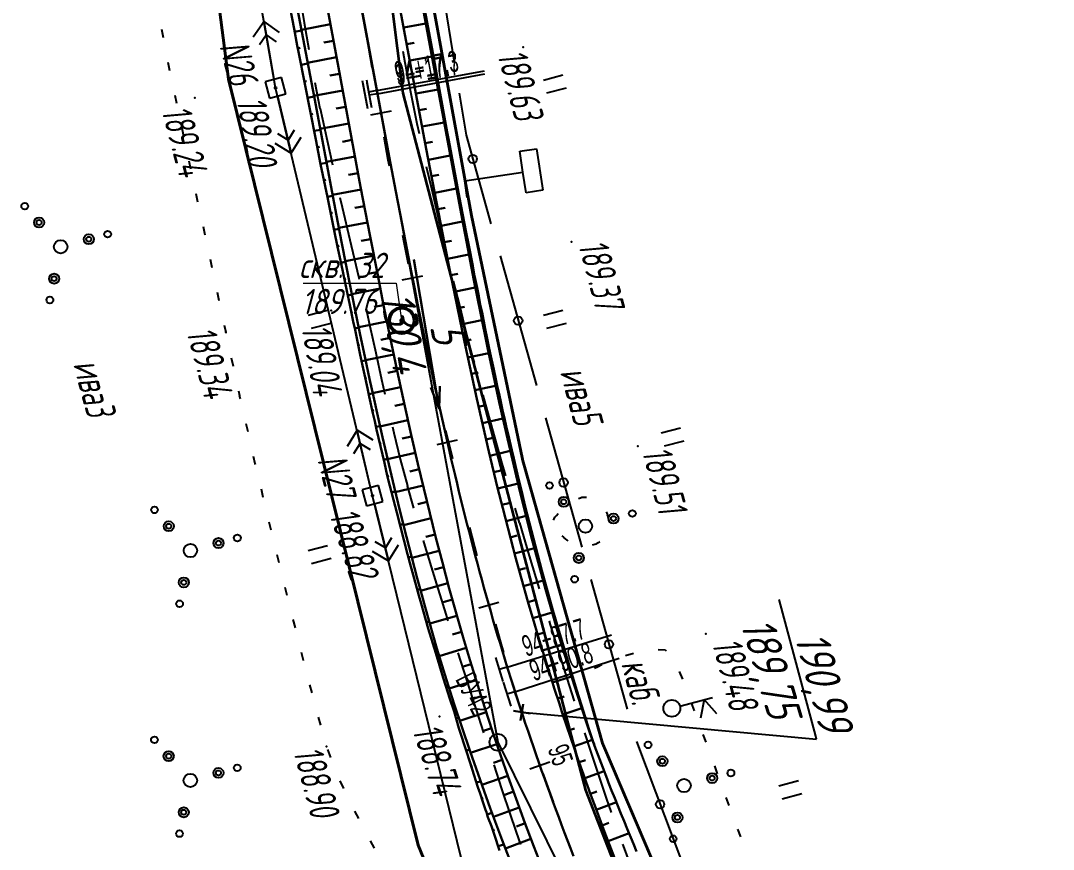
# Model space of a CAD drawing. Header units: millimetres. Extents: x -1799 to 6962, y -1020 to 4121.
# Drawn here: x 5294.2 to 5417, y 1923.1 to 2021.7 of the extents above; entities that cross this region are included whole.
import ezdxf
from ezdxf import colors
from ezdxf.entities.mleader import LeaderData, LeaderLine
from ezdxf.math import Vec2, Vec3

# ---------------------------------------------------------------- set-up
doc = ezdxf.new("R2010")
doc.units = ezdxf.units.MM
doc.linetypes.add('CONTI', pattern=[0])
doc.linetypes.add('STROT', pattern=[1.7, 0.5, -1.2])
for name, color, linetype, lineweight in [('10', 1, 'Continuous', 35), ('геология', 7, 'Continuous', 20), ('КОПИЯ_ОСЬ_13_ОТКОСЫ', 7, 'Continuous', 30), ('ОСЬ_ВЕРХ_ПОКРЫТИЯ_ГРАНИЦЫ_ПОЛОС', 7, 'Continuous', 30), ('ОСЬ_ВЕРХ_ПОКРЫТИЯ_ОСЬ', 1, 'Continuous', 30), ('Отметки', 5, 'Continuous', 30), ('Уклоны ПЧ', 5, 'Continuous', 30)]:
    doc.layers.add(name, color=color, linetype=linetype, lineweight=lineweight)
for name, color, linetype in [('_Ростелеком', 6, 'Continuous'), ('NAD_MDEFAULT', 7, 'CONTI'), ('PI_OTDEFAULT', 172, 'CONTI'), ('PI_TTDEFAULT', 5, 'CONTI'), ('PLN_O', 7, 'CONTI'), ('SIT_LDEFAULT', 7, 'CONTI'), ('USLZNDEFAULT', 7, 'CONTI'), ('ZAPSKDEFAULT', 7, 'CONTI'), ('КОПИЯ_ОСЬ_ТАНГЕНСЫ', 1, 'Continuous'), ('ОСЬ_ВЕРХ_ПОКРЫТИЯ_ОТКОСЫ', 7, 'Continuous'), ('ОСЬ_ВЕРХ_ПОКРЫТИЯ_ПИКЕТЫ', 1, 'Continuous'), ('ОСЬ_ВЕРХ_ПОКРЫТИЯ_РАЗБИВКА_КРИВ', 1, 'Continuous'), ('ОСЬ_ВЕРХ_ПОКРЫТИЯ_ТАНГЕНСЫ', 1, 'Continuous'), ('разметка', 7, 'Continuous')]:
    doc.layers.add(name, color=color, linetype=linetype)
doc.styles.add('eskd', font='spds.shx', dxfattribs={"width": 1.2, "oblique": 15})
doc.styles.get("Standard").update_dxf_attribs({"font": 'arial.ttf'})
doc.styles.add('STYLE1', font='romand.shx', dxfattribs={"width": 0.9})
doc.styles.add('ГОСТ', font='', dxfattribs={"oblique": 15, "height": 4})
doc.styles.get('ГОСТ').set_extended_font_data('GOST type A')
doc.linetypes.add('кабель_связи_проект.', pattern='A,10,-1,["/",STYLE1,S=3,R=0,X=0,Y=-1.5],-4.1', length=15.1)

# ---------------------------------------------------------------- blocks, each defined once
blk = doc.blocks.new('BL_2011')
at = {"color": 0}
for p, q in [((0, 0), (0, 2.4)), ((1.6, 0), (1.6, 2.4))]:
    blk.add_line(p, q, dxfattribs=at)
blk = doc.blocks.new('BL_2010')
at = {"color": 0}
for centre, radius in [((0, 5.78), 0.4), ((0, 3.46), 0.6), ((0, 3.46), 0.3), ((0, 0), 0.8), ((-3.46, -1.74), 0.6), ((3.46, -1.74), 0.6), ((-3.46, -1.74), 0.3), ((3.46, -1.74), 0.3), ((-5.78, -2.88), 0.4), ((5.78, -2.88), 0.4)]:
    blk.add_circle(centre, radius, dxfattribs=at)
blk = doc.blocks.new('BL_4017')
at = {"color": 0}
for p, q in [((0, 1), (0, 5)), ((2, 5), (0, 4)), ((0, 4), (2, 3))]:
    blk.add_line(p, q, dxfattribs=at)
blk.add_circle((0, 0), 1, dxfattribs=at)
blk = doc.blocks.new('BL_27')
at = {"color": 0}
for p, q in [((1, 1), (-1, 1)), ((-1, 1), (-1, -1)), ((1, -1), (1, 1)), ((-1, -1), (1, -1))]:
    blk.add_line(p, q, dxfattribs=at)
blk.add_circle((0, 0), 0.1, dxfattribs=at)
blk = doc.blocks.new('BL_13')
at = {"color": 0}
for p, q in [((-2.5, 7), (-2.5, 9)), ((-2.5, 9), (2.5, 9)), ((2.5, 9), (2.5, 7)), ((0, 7), (-2.5, 7)), ((0, 0), (0, 7)), ((2.5, 7), (0, 7)), ((2, 0), (0, 0))]:
    blk.add_line(p, q, dxfattribs=at)
blk = doc.blocks.new('_None')
blk = doc.blocks.new('Крест')
at = {"layer": 'Отметки'}
for points in [[(-1, 0), (1, 0)], [(0, 1), (0, -1)]]:
    blk.add_lwpolyline(points, dxfattribs=at)
blk = doc.blocks.new('Стрелка')
at = {"layer": 'Уклоны ПЧ', "ltscale": 2}
for points in [[(-0.02, -0.05), (-0.02, 17.97)], [(-0.02, -0.05), (-0.58, 2.62)], [(-0.02, -0.05), (0.53, 2.62)]]:
    blk.add_lwpolyline(points, dxfattribs=at)

msp = doc.modelspace()

# ---------------------------------------------------------------- linework, layer by layer
at = {"layer": '10'}
for points in [[(5555.12, 1526.56), (5526.34, 1586.47), (5535.67, 1590.45), (5514.09, 1638.62), (5463.12, 1743.4), (5453.94, 1740.13), (5420.84, 1804.41), (5378.18, 1887.04), (5361.37, 1930.11), (5358.73, 1940.2), (5339.65, 2013.08), (5325.07, 2129.02), (5322.05, 2188.34), (5318.67, 2267.19)], [(5344.99, 1914.95), (5350.43, 1915.9), (5350.36, 1916.35), (5344.83, 1915.37), (5341.46, 1923.57), (5318.88, 2014.76), (5312.24, 2066.09), (5317.74, 2065.83), (5317.76, 2066.28), (5312.18, 2066.55), (5305.75, 2116.21), (5305.75, 2116.21), (5301.74, 2186.92), (5311.57, 2187.73), (5307.98, 2226.16)], [(5307.98, 2226.16), (5311.57, 2187.73), (5301.74, 2186.92), (5305.75, 2116.21), (5305.75, 2116.21), (5312.18, 2066.55), (5317.76, 2066.28), (5317.74, 2065.83), (5312.24, 2066.09), (5318.88, 2014.76), (5341.46, 1923.57), (5344.83, 1915.37)]]:
    msp.add_lwpolyline(points, dxfattribs=at)
at = {"layer": '_Ростелеком', "linetype": 'кабель_связи_проект.', "ltscale": 0.25, "const_width": 0.35}
msp.add_lwpolyline([(5560.94, 1529), (5544.16, 1562.92), (5531.54, 1588.65), (5522.56, 1614.79), (5507.89, 1645.66), (5488.97, 1684.79), (5475.23, 1712.55), (5457.14, 1741.27), (5442.3, 1770.95), (5426.31, 1802.79), (5412.68, 1830.25), (5397.4, 1860.08), (5385.27, 1884.28), (5363.37, 1935.71), (5353.89, 1969.35), (5347.79, 1998.5), (5341.48, 2033.11), (5334.72, 2075.01), (5330.13, 2113.03), (5327.21, 2148.15), (5324.18, 2191.73), (5322.74, 2230.82)], dxfattribs=at)
at = {"layer": 'PI_TTDEFAULT', "color": 5}
for p in [(5353.92, 2018.56, 189.63), (5324.48, 2013.71, 189.19), (5314.89, 2012.51, 189.24), (5359.68, 1995.38, 189.37), (5331.11, 1987.2, 189.04), (5318.55, 1984.65, 189.34), (5367.58, 1971.05, 189.51), (5336.02, 1965.17, 188.82), (5375.68, 1948.71, 189.48), (5343.97, 1938.9, 188.74), (5330.53, 1935.34, 188.9)]:
    msp.add_point(p, dxfattribs=at)
at = {"layer": 'PLN_O'}
for p, q in [((5343.13, 2032.81), (5345.69, 2017.02)), ((5346.33, 2013.07), (5347.14, 2008.06)), ((5347.14, 2008.06), (5350.09, 1997.54)), ((5351.18, 1993.7), (5355.5, 1978.29)), ((5356.58, 1974.44), (5360.9, 1959.03)), ((5361.98, 1955.18), (5366.3, 1939.77)), ((5367.41, 1935.93), (5373.03, 1920.95))]:
    msp.add_line(p, q, dxfattribs=at)
for centre in [(5347.93, 2005.25), (5353.34, 1986), (5358.74, 1966.74), (5364.14, 1947.48), (5370.22, 1928.44)]:
    msp.add_circle(centre, 0.5, dxfattribs=at)
at = {"layer": 'SIT_LDEFAULT', "color": 7}
for p, q in [((5324.48, 2013.71), (5315.31, 2066.3)), ((5327.34, 2024.82), (5327.87, 2021.46)), ((5323.11, 2021.59), (5321.8, 2019.74)), ((5324.31, 2014.7), (5323.11, 2021.59)), ((5324.96, 2020.29), (5323.11, 2021.59)), ((5327.88, 2021.46), (5328.42, 2018.27)), ((5310.89, 2020.69), (5311.09, 2019.71)), ((5322.57, 2018.86), (5323.38, 2020.01)), ((5323.38, 2020.01), (5324.54, 2019.2)), ((5339.89, 2016.69), (5339.66, 2018.04)), ((5311.68, 2016.77), (5311.88, 2015.79)), ((5340.57, 2013.18), (5339.9, 2016.69)), ((5336.02, 1965.17), (5324.48, 2013.71)), ((5329.14, 2014.34), (5329.76, 2011.26)), ((5312.49, 2012.85), (5312.7, 2011.87)), ((5324.71, 2012.74), (5326.33, 2005.93)), ((5341.33, 2009.44), (5340.56, 2013.18)), ((5329.77, 2011.26), (5330.6, 2007.46)), ((5313.32, 2008.94), (5313.53, 2007.96)), ((5326.7, 2008.69), (5325.96, 2007.48)), ((5341.6, 2008.23), (5341.34, 2009.44)), ((5325.96, 2007.48), (5324.76, 2008.23)), ((5326.33, 2005.93), (5327.52, 2007.85)), ((5330.61, 2007.46), (5331.26, 2004.56)), ((5324.4, 2007.11), (5326.33, 2005.93)), ((5314.16, 2005.03), (5314.37, 2004.05)), ((5343.05, 2001.69), (5342.45, 2004.32)), ((5343.94, 1997.88), (5343.05, 2001.69)), ((5315, 2001.12), (5315.21, 2000.14)), ((5332.14, 2000.66), (5332.4, 1999.52)), ((5332.41, 1999.52), (5333.33, 1995.62)), ((5344.73, 1994.59), (5343.95, 1997.88)), ((5315.85, 1997.21), (5316.06, 1996.23)), ((5333.33, 1995.62), (5334.2, 1991.92)), ((5316.7, 1993.31), (5316.78, 1992.92)), ((5316.78, 1992.92), (5316.91, 1992.32)), ((5334.2, 1991.92), (5334.43, 1990.93)), ((5346.38, 1987.79), (5345.66, 1990.7)), ((5317.53, 1989.39), (5317.74, 1988.41)), ((5347.17, 1984.65), (5346.38, 1987.79)), ((5335.32, 1987.02), (5335.7, 1985.36)), ((5318.37, 1985.48), (5318.55, 1984.65)), ((5335.7, 1985.36), (5336.4, 1982.18)), ((5318.55, 1984.65), (5318.58, 1984.5)), ((5348, 1981.51), (5347.17, 1984.65)), ((5319.21, 1981.57), (5319.42, 1980.59)), ((5336.4, 1982.18), (5337.1, 1979)), ((5348.13, 1981.01), (5348, 1981.51)), ((5337.1, 1979), (5337.49, 1977.26)), ((5320.05, 1977.66), (5320.17, 1977.11)), ((5320.16, 1977.11), (5320.26, 1976.69)), ((5349.69, 1975.26), (5349.17, 1977.15)), ((5350.56, 1972.14), (5349.69, 1975.26)), ((5320.94, 1973.76), (5321.16, 1972.79)), ((5338.39, 1973.36), (5338.55, 1972.66)), ((5334.17, 1972.95), (5332.98, 1971.03)), ((5335.79, 1966.14), (5334.17, 1972.95)), ((5336.1, 1971.77), (5334.17, 1972.95)), ((5338.55, 1972.66), (5339.32, 1969.5)), ((5351.45, 1969.02), (5350.56, 1972.14)), ((5333.8, 1970.19), (5334.54, 1971.4)), ((5334.54, 1971.4), (5335.74, 1970.65)), ((5321.83, 1969.86), (5322.03, 1968.99)), ((5339.32, 1969.5), (5340.16, 1966.35)), ((5322.03, 1968.99), (5322.05, 1968.89)), ((5351.88, 1967.52), (5351.45, 1969.02)), ((5322.75, 1965.97), (5322.98, 1965)), ((5340.15, 1966.35), (5340.9, 1963.69)), ((5348.22, 1915.22), (5336.02, 1965.17)), ((5360.52, 1964.82), (5360.75, 1964.92)), ((5360.75, 1964.92), (5360.93, 1964.98)), ((5360.93, 1964.98), (5361.09, 1965.01)), ((5361.09, 1965.01), (5361.27, 1965.01)), ((5361.27, 1965.01), (5361.45, 1964.99)), ((5361.45, 1964.99), (5361.48, 1964.98)), ((5336.26, 1964.2), (5337.92, 1957.4)), ((5353.51, 1961.95), (5353, 1963.68)), ((5363.81, 1963.26), (5363.88, 1963.09)), ((5323.67, 1962.07), (5323.9, 1961.1)), ((5354.7, 1958.02), (5353.52, 1961.95)), ((5357.54, 1962.24), (5357.61, 1962.41)), ((5357.61, 1962.41), (5357.72, 1962.61)), ((5357.72, 1962.61), (5357.89, 1962.82)), ((5357.89, 1962.82), (5358.09, 1963.04)), ((5358.09, 1963.04), (5358.11, 1963.06)), ((5363.88, 1963.09), (5363.95, 1962.89)), ((5363.94, 1962.89), (5363.99, 1962.69)), ((5364, 1962.69), (5364.05, 1962.48)), ((5364.04, 1962.48), (5364.07, 1962.3)), ((5337.54, 1958.95), (5336.33, 1959.69)), ((5338.27, 1960.16), (5337.54, 1958.95)), ((5342.03, 1959.84), (5342.22, 1959.18)), ((5358.78, 1960.22), (5358.58, 1960.41)), ((5358.98, 1960.02), (5358.77, 1960.21)), ((5359.17, 1959.86), (5358.98, 1960.02)), ((5359.3, 1959.76), (5359.17, 1959.86)), ((5362.71, 1959.47), (5362.57, 1959.4)), ((5362.85, 1959.55), (5362.71, 1959.47)), ((5362.99, 1959.63), (5362.85, 1959.55)), ((5363.06, 1959.68), (5362.99, 1959.63)), ((5335.98, 1958.57), (5337.92, 1957.4)), ((5337.92, 1957.4), (5339.09, 1959.33)), ((5342.22, 1959.18), (5343.45, 1955.17)), ((5362.29, 1959.31), (5362.16, 1959.27)), ((5362.44, 1959.35), (5362.29, 1959.31)), ((5362.57, 1959.4), (5362.44, 1959.35)), ((5324.62, 1958.18), (5324.86, 1957.21)), ((5355.88, 1954.1), (5354.7, 1958.02)), ((5343.45, 1955.17), (5344.72, 1951.07)), ((5325.57, 1954.3), (5325.81, 1953.33)), ((5344.72, 1951.07), (5344.97, 1950.29)), ((5326.55, 1950.43), (5326.8, 1949.46)), ((5357.09, 1950.19), (5357.06, 1950.28)), ((5358.19, 1946.61), (5357.08, 1950.19)), ((5327.53, 1946.55), (5327.77, 1945.61)), ((5346.17, 1946.48), (5347.2, 1943.24)), ((5359.18, 1943.47), (5358.19, 1946.61)), ((5366.09, 1946.14), (5367.04, 1946.44)), ((5370, 1946.88), (5370.82, 1946.82)), ((5370.82, 1946.82), (5370.96, 1946.71)), ((5327.76, 1945.61), (5327.77, 1945.57)), ((5362.4, 1944.63), (5362.85, 1944.85)), ((5362.85, 1944.86), (5363.3, 1945.06)), ((5372.5, 1944.25), (5372.87, 1943.32)), ((5328.53, 1942.67), (5328.78, 1941.7)), ((5347.2, 1943.24), (5348.3, 1939.82)), ((5360.05, 1940.73), (5359.18, 1943.47)), ((5348.29, 1939.82), (5349.21, 1936.96)), ((5373.92, 1940.51), (5374.27, 1939.57)), ((5329.56, 1938.8), (5329.83, 1937.84)), ((5361.95, 1934.88), (5361.28, 1936.93)), ((5375.3, 1936.76), (5375.65, 1935.82)), ((5330.66, 1934.97), (5331.01, 1934.03)), ((5362.9, 1932.02), (5361.95, 1934.88)), ((5350.44, 1933.14), (5351.37, 1930.29)), ((5376.68, 1933.01), (5377.02, 1932.07)), ((5332.13, 1931.24), (5332.56, 1930.34)), ((5363.86, 1929.17), (5362.9, 1932.02)), ((5351.37, 1930.29), (5352.42, 1927.12)), ((5364.46, 1927.45), (5363.86, 1929.17)), ((5378.06, 1929.25), (5378.4, 1928.31)), ((5333.86, 1927.64), (5334.33, 1926.76)), ((5352.42, 1927.12), (5353.51, 1923.97)), ((5379.43, 1925.5), (5379.77, 1924.56)), ((5335.74, 1924.1), (5336.2, 1923.21)), ((5353.51, 1923.97), (5353.62, 1923.66)), ((5365.87, 1923.5), (5365.8, 1923.69)), ((5367.05, 1920.29), (5365.87, 1923.5))]:
    msp.add_line(p, q, dxfattribs=at)
at = {"layer": 'геология', "color": 1, "linetype": 'Continuous'}
for p, q in [((5327.75, 1990.47), (5338.84, 1990.47)), ((5338.84, 1990.47), (5339.46, 1986.06))]:
    msp.add_line(p, q, dxfattribs=at)
at = {"layer": 'геология', "color": 1, "linetype": 'Continuous', "lineweight": 50}
for radius in [1.5, 0.103]:
    msp.add_circle((5339.49, 1986.01), radius, dxfattribs=at)
at = {"layer": 'КОПИЯ_ОСЬ_13_ОТКОСЫ'}
for points in [[(5340.15, 2033.36), (5342.32, 2021.58), (5343.67, 2014.31), (5345.47, 2004.49), (5346.66, 1998.13), (5347.5, 1993.74), (5348.07, 1990.82), (5348.84, 1986.93), (5349.69, 1982.81), (5350.56, 1978.7), (5351.08, 1976.29), (5351.62, 1973.88), (5352.06, 1971.96), (5353.41, 1966.21), (5354.85, 1960.49), (5355.7, 1957.27), (5356.58, 1954.06), (5357.42, 1951.14), (5358.27, 1948.23), (5359.6, 1943.94), (5360.05, 1942.54), (5360.87, 1939.98), (5361.72, 1937.43), (5362.2, 1936.04), (5362.36, 1935.58), (5362.42, 1935.4), (5363.4, 1932.83), (5363.92, 1931.46), (5364.1, 1931), (5364.46, 1930.09), (5364.83, 1929.18), (5365.2, 1928.27), (5365.57, 1927.36), (5365.94, 1926.45), (5366.31, 1925.54), (5367.06, 1923.73), (5367.41, 1922.81)], [(5340.15, 2033.36), (5342.32, 2021.58), (5343.67, 2014.31), (5345.47, 2004.49), (5346.66, 1998.13), (5347.5, 1993.74), (5348.07, 1990.82), (5348.84, 1986.93), (5349.69, 1982.81), (5350.56, 1978.7), (5351.08, 1976.29), (5351.62, 1973.88), (5352.06, 1971.96), (5353.41, 1966.21), (5354.85, 1960.49), (5355.7, 1957.27), (5356.58, 1954.06), (5357.42, 1951.14), (5358.27, 1948.23), (5359.6, 1943.94), (5360.05, 1942.54), (5360.87, 1939.98), (5361.72, 1937.43), (5362.42, 1935.4)], [(5329.24, 2030.87), (5331.96, 2016.11), (5334.6, 2001.94), (5335.72, 1996.03), (5336.59, 1991.6), (5337.37, 1987.66), (5338.07, 1984.21), (5338.95, 1980.02), (5339.85, 1975.84), (5340.61, 1972.4), (5341.4, 1968.96), (5342.82, 1963.08), (5343.56, 1960.14), (5344.32, 1957.21), (5345.15, 1954.13), (5346, 1951.06), (5346.8, 1948.29), (5347.62, 1945.52), (5348.49, 1942.71), (5349.38, 1939.91), (5350.29, 1937.12), (5351.24, 1934.34), (5352.15, 1931.71), (5353.09, 1929.09), (5354.14, 1926.25), (5355.21, 1923.41), (5356.59, 1919.83)], [(5326.56, 2025.8), (5329.26, 2011.64), (5331.3, 2000.81), (5332.34, 1995.38), (5333.41, 1989.94), (5334.51, 1984.51), (5335.13, 1981.54), (5335.66, 1979.07), (5336.19, 1976.6), (5336.63, 1974.62), (5337.18, 1972.15), (5338.57, 1966.21), (5339.29, 1963.25), (5340.04, 1960.29), (5341.33, 1955.36), (5341.86, 1953.39), (5342.27, 1951.91), (5343.68, 1947), (5344.46, 1944.42), (5345.25, 1941.85), (5345.49, 1941.1), (5345.73, 1940.35), (5346.66, 1937.53), (5347.62, 1934.72), (5348.8, 1931.34), (5350.02, 1927.98), (5351.45, 1924.16), (5352.91, 1920.36)], [(5326.56, 2025.8), (5329.26, 2011.64), (5331.3, 2000.81), (5332.34, 1995.38), (5333.41, 1989.94), (5334.51, 1984.51), (5335.13, 1981.54), (5335.66, 1979.07), (5336.19, 1976.6), (5336.63, 1974.62), (5337.18, 1972.15), (5338.57, 1966.21), (5339.29, 1963.25), (5340.04, 1960.29), (5341.33, 1955.36), (5341.86, 1953.39), (5342.27, 1951.91), (5343.68, 1947), (5344.46, 1944.42), (5345.25, 1941.85), (5345.49, 1941.1), (5345.73, 1940.35), (5346.66, 1937.53), (5347.62, 1934.72), (5348.8, 1931.34), (5350.02, 1927.98), (5351.45, 1924.16), (5352.91, 1920.36)], [(5338.67, 2026.5), (5342.41, 2006.46), (5343.62, 2000.09), (5344.57, 1995.2), (5345.21, 1991.97), (5346.07, 1987.73), (5346.94, 1983.5), (5348.41, 1976.71), (5349.86, 1970.43), (5350.9, 1966.1), (5351.5, 1963.7), (5352.75, 1958.92), (5353, 1957.97), (5353.74, 1955.27), (5354.5, 1952.58), (5355.29, 1949.9), (5355.85, 1948.01), (5357.11, 1943.97), (5357.35, 1943.22), (5357.64, 1942.28), (5358.25, 1940.4), (5358.55, 1939.46), (5359.17, 1937.59), (5359.49, 1936.66), (5360.12, 1934.79), (5360.45, 1933.86), (5361.1, 1932), (5361.43, 1931.07), (5362.1, 1929.21), (5362.44, 1928.28), (5363.61, 1925.17), (5364.8, 1922.06)], [(5325.93, 2024.66), (5326.68, 2020.73), (5327.06, 2018.76), (5327.25, 2017.78), (5329.26, 2007.57), (5329.84, 2004.62), (5330.64, 2000.68), (5331.05, 1998.71), (5331.45, 1996.74), (5331.86, 1994.77), (5332.27, 1992.8), (5332.95, 1989.55), (5333.31, 1987.87), (5333.51, 1986.88), (5333.71, 1985.89), (5333.93, 1984.91), (5334.34, 1982.93), (5334.56, 1981.94), (5334.97, 1979.96), (5335.4, 1977.98), (5335.62, 1976.99), (5336.06, 1975.01), (5336.28, 1974.02), (5336.5, 1973.03), (5336.73, 1972.04), (5336.95, 1971.05), (5337.18, 1970.06), (5337.42, 1969.08), (5337.77, 1967.59), (5337.89, 1967.1), (5338.89, 1963.15), (5340.17, 1958.22), (5340.57, 1956.74), (5340.84, 1955.76), (5341.53, 1953.3), (5341.8, 1952.32), (5342.65, 1949.37), (5343.53, 1946.42), (5343.98, 1944.95), (5344.43, 1943.49), (5344.74, 1942.51), (5344.97, 1941.76), (5345.21, 1941.01), (5345.71, 1939.48), (5346, 1938.5), (5346.29, 1937.51), (5346.61, 1936.54), (5346.93, 1935.57), (5347.23, 1934.59), (5347.54, 1933.61), (5347.87, 1932.64), (5348.56, 1930.5), (5348.83, 1929.72), (5349.15, 1928.75), (5349.47, 1927.78), (5349.56, 1927.49), (5349.65, 1927.19), (5349.75, 1926.9), (5350.15, 1925.85), (5350.48, 1924.88), (5351.12, 1922.94)], [(5342.11, 2023.58), (5343.21, 2017.69), (5343.83, 2014.34), (5344.9, 2008.44), (5345.08, 2007.46), (5346.37, 2000.61), (5347.12, 1996.7), (5347.5, 1994.75), (5347.93, 1992.51), (5348.16, 1991.34), (5348.46, 1989.89), (5348.64, 1988.91), (5348.83, 1987.94), (5349.04, 1986.97), (5349.42, 1985.03), (5349.62, 1984.06), (5349.82, 1983.09), (5350.02, 1982.12), (5350.43, 1980.19), (5350.63, 1979.22), (5350.84, 1978.26), (5351.06, 1977.29), (5351.26, 1976.33), (5351.47, 1975.36), (5351.7, 1974.4), (5351.91, 1973.44), (5352.13, 1972.48), (5352.58, 1970.57), (5352.81, 1969.61), (5353.26, 1967.69), (5353.72, 1965.78), (5354.19, 1963.87), (5355.16, 1960.07), (5356.16, 1956.28), (5357.47, 1951.56), (5358.84, 1946.87), (5359.27, 1945.44), (5359.49, 1944.72), (5359.72, 1943.98), (5360.29, 1942.11), (5360.87, 1940.24), (5361.31, 1938.84), (5361.75, 1937.44), (5362.42, 1935.4)], [(5331.01, 2021.27), (5327.55, 2020.63)], [(5339.72, 2020.88), (5342.36, 2021.38)], [(5342.5, 2021.49), (5342.34, 2021.46)], [(5326.75, 2020.36), (5327.57, 2020.52)], [(5327.13, 2018.39), (5327.4, 2018.45)], [(5331.37, 2019.31), (5330.22, 2019.09)], [(5340.08, 2018.92), (5340.96, 2019.08)], [(5342.87, 2019.52), (5342.82, 2019.51)], [(5331.74, 2017.34), (5328.29, 2016.7)], [(5340.45, 2016.95), (5343.09, 2017.44)], [(5343.24, 2017.56), (5343.07, 2017.53)], [(5327.51, 2016.43), (5328.32, 2016.59)], [(5332.1, 2015.37), (5330.95, 2015.16)], [(5340.82, 2014.98), (5341.7, 2015.15)], [(5343.6, 2015.59), (5343.54, 2015.58)], [(5327.9, 2014.47), (5328.17, 2014.52)], [(5341.19, 2013.02), (5343.82, 2013.51)], [(5343.96, 2013.62), (5343.8, 2013.59)], [(5328.29, 2012.51), (5329.06, 2012.66)], [(5332.47, 2013.41), (5329.04, 2012.77)], [(5332.83, 2011.44), (5331.69, 2011.23)], [(5341.55, 2011.05), (5342.43, 2011.22)], [(5344.31, 2011.66), (5344.26, 2011.65)], [(5328.67, 2010.54), (5328.93, 2010.6)], [(5329.06, 2008.58), (5329.81, 2008.73)], [(5333.2, 2009.47), (5329.79, 2008.84)], [(5341.92, 2009.09), (5344.54, 2009.58)], [(5344.67, 2009.69), (5344.52, 2009.66)], [(5333.56, 2007.51), (5332.43, 2007.29)], [(5345.03, 2007.72), (5344.98, 2007.71)], [(5329.45, 2006.62), (5329.7, 2006.67)], [(5342.29, 2007.12), (5343.16, 2007.28)], [(5333.93, 2005.54), (5330.53, 2004.91)], [(5342.66, 2005.16), (5345.26, 2005.65)], [(5345.4, 2005.75), (5345.24, 2005.72)], [(5329.84, 2004.66), (5330.55, 2004.8)], [(5345.77, 2003.79), (5345.72, 2003.78)], [(5330.23, 2002.7), (5330.47, 2002.75)], [(5334.3, 2003.57), (5333.16, 2003.36)], [(5343.03, 2003.19), (5343.9, 2003.35)], [(5334.66, 2001.61), (5331.27, 2000.96)], [(5343.41, 2001.23), (5345.99, 2001.72)], [(5346.14, 2001.82), (5345.97, 2001.79)], [(5330.63, 2000.74), (5331.29, 2000.87)], [(5331.03, 1998.78), (5331.25, 1998.82)], [(5335.04, 1999.64), (5333.91, 1999.43)], [(5343.78, 1999.26), (5344.64, 1999.43)], [(5346.52, 1999.86), (5346.46, 1999.85)], [(5335.41, 1997.68), (5332.02, 1997.03)], [(5344.16, 1997.3), (5346.72, 1997.79)], [(5346.89, 1997.89), (5346.71, 1997.86)], [(5331.43, 1996.82), (5332.04, 1996.94)], [(5335.79, 1995.71), (5334.66, 1995.49)], [(5344.54, 1995.33), (5345.4, 1995.5)], [(5347.27, 1995.93), (5347.21, 1995.92)], [(5331.84, 1994.86), (5332.05, 1994.9)], [(5344.93, 1993.37), (5347.47, 1993.87)], [(5347.65, 1993.97), (5347.46, 1993.93)], [(5332.25, 1992.9), (5332.8, 1993.02)], [(5336.17, 1993.75), (5332.79, 1993.09)], [(5336.55, 1991.79), (5335.42, 1991.57)], [(5345.32, 1991.41), (5346.17, 1991.58)], [(5348.03, 1992), (5347.97, 1991.99)], [(5332.66, 1990.95), (5332.84, 1990.99)], [(5333.07, 1988.99), (5333.58, 1989.1)], [(5336.94, 1989.83), (5333.57, 1989.16)], [(5345.72, 1989.45), (5348.24, 1989.96)], [(5348.42, 1990.04), (5348.23, 1990)], [(5337.33, 1987.86), (5336.21, 1987.64)], [(5348.81, 1988.08), (5348.74, 1988.07)], [(5333.48, 1987.03), (5333.65, 1987.07)], [(5346.12, 1987.49), (5346.96, 1987.66)], [(5337.73, 1985.9), (5334.37, 1985.22)], [(5346.52, 1985.53), (5349.02, 1986.05)], [(5349.2, 1986.12), (5349.01, 1986.08)], [(5333.89, 1985.07), (5334.38, 1985.18)], [(5349.6, 1984.16), (5349.54, 1984.15)], [(5334.3, 1983.12), (5334.46, 1983.15)], [(5338.12, 1983.94), (5337.01, 1983.71)], [(5346.93, 1983.57), (5347.76, 1983.75)], [(5338.53, 1981.99), (5335.19, 1981.29)], [(5347.35, 1981.62), (5349.83, 1982.15)], [(5350, 1982.2), (5349.82, 1982.16)], [(5334.72, 1981.16), (5335.19, 1981.26)], [(5335.14, 1979.2), (5335.29, 1979.24)], [(5338.94, 1980.03), (5337.83, 1979.79)], [(5347.77, 1979.66), (5348.6, 1979.84)], [(5350.42, 1980.24), (5350.36, 1980.23)], [(5339.36, 1978.07), (5336.03, 1977.36)], [(5348.2, 1977.71), (5350.66, 1978.24)], [(5350.83, 1978.29), (5350.66, 1978.25)], [(5335.56, 1977.25), (5336.03, 1977.35)], [(5339.79, 1976.12), (5338.68, 1975.88)], [(5348.63, 1975.76), (5349.45, 1975.94)], [(5351.26, 1976.33), (5351.2, 1976.32)], [(5335.99, 1975.3), (5336.15, 1975.33)], [(5349.08, 1973.81), (5351.51, 1974.37)], [(5351.7, 1974.38), (5351.52, 1974.34)], [(5336.43, 1973.35), (5336.89, 1973.45)], [(5340.22, 1974.17), (5336.9, 1973.42)], [(5340.66, 1972.21), (5339.55, 1971.96)], [(5349.53, 1971.86), (5350.34, 1972.04)], [(5352.14, 1972.43), (5352.08, 1972.42)], [(5336.88, 1971.4), (5337.03, 1971.43)], [(5337.33, 1969.45), (5337.79, 1969.56)], [(5341.1, 1970.26), (5337.8, 1969.5)], [(5349.98, 1969.91), (5352.4, 1970.5)], [(5352.6, 1970.49), (5352.41, 1970.44)], [(5341.56, 1968.32), (5340.46, 1968.05)], [(5350.45, 1967.97), (5351.26, 1968.16)], [(5353.06, 1968.54), (5353, 1968.52)], [(5337.8, 1967.5), (5337.95, 1967.54)], [(5338.28, 1965.56), (5338.7, 1965.67)], [(5342.03, 1966.37), (5338.72, 1965.58)], [(5350.92, 1966.02), (5353.32, 1966.62)], [(5353.52, 1966.59), (5353.33, 1966.55)], [(5342.5, 1964.43), (5341.39, 1964.16)], [(5354, 1964.65), (5353.94, 1964.64)], [(5338.77, 1963.62), (5338.91, 1963.66)], [(5351.41, 1964.08), (5352.21, 1964.28)], [(5342.97, 1962.49), (5339.69, 1961.66)], [(5351.91, 1962.15), (5354.28, 1962.76)], [(5354.48, 1962.71), (5354.31, 1962.67)], [(5339.27, 1961.69), (5339.66, 1961.79)], [(5354.98, 1960.77), (5354.92, 1960.76)], [(5339.77, 1959.75), (5339.9, 1959.79)], [(5343.46, 1960.55), (5342.37, 1960.27)], [(5352.41, 1960.21), (5353.2, 1960.42)], [(5343.96, 1958.61), (5340.7, 1957.76)], [(5352.92, 1958.28), (5355.27, 1958.91)], [(5355.48, 1958.84), (5355.3, 1958.79)], [(5340.28, 1957.82), (5340.66, 1957.92)], [(5340.81, 1955.89), (5340.93, 1955.92)], [(5344.46, 1956.67), (5343.38, 1956.39)], [(5353.44, 1956.35), (5354.22, 1956.56)], [(5355.99, 1956.9), (5355.93, 1956.89)], [(5344.98, 1954.74), (5341.73, 1953.86)], [(5353.98, 1954.42), (5356.3, 1955.07)], [(5356.52, 1954.97), (5356.34, 1954.92)], [(5341.34, 1953.96), (5341.68, 1954.05)], [(5345.51, 1952.81), (5344.43, 1952.51)], [(5354.53, 1952.5), (5355.3, 1952.72)], [(5357.06, 1953.05), (5357, 1953.03)], [(5341.88, 1952.04), (5342, 1952.07)], [(5346.05, 1950.89), (5342.83, 1949.97)], [(5355.09, 1950.58), (5357.38, 1951.25)], [(5357.6, 1951.12), (5357.43, 1951.07)], [(5342.44, 1950.11), (5342.76, 1950.21)], [(5346.6, 1948.97), (5345.53, 1948.66)], [(5355.66, 1948.66), (5356.42, 1948.89)], [(5358.16, 1949.2), (5358.1, 1949.19)], [(5343, 1948.19), (5343.11, 1948.23)], [(5356.25, 1946.75), (5358.52, 1947.45)], [(5358.72, 1947.28), (5358.58, 1947.24)], [(5343.57, 1946.28), (5343.87, 1946.37)], [(5347.17, 1947.05), (5343.95, 1946.09)], [(5347.74, 1945.13), (5346.67, 1944.81)], [(5356.84, 1944.84), (5357.6, 1945.07)], [(5359.29, 1945.37), (5359.24, 1945.35)], [(5344.16, 1944.37), (5344.26, 1944.4)], [(5357.44, 1942.93), (5359.7, 1943.64)], [(5344.75, 1942.46), (5345.04, 1942.55)], [(5348.33, 1943.22), (5345.13, 1942.23)], [(5359.88, 1943.45), (5359.77, 1943.42)], [(5348.93, 1941.31), (5347.87, 1940.97)], [(5358.05, 1941.02), (5358.8, 1941.27)], [(5360.46, 1941.54), (5360.43, 1941.53)], [(5345.36, 1940.55), (5345.46, 1940.58)], [(5358.67, 1939.12), (5360.91, 1939.87)], [(5345.96, 1938.64), (5346.26, 1938.73)], [(5349.54, 1939.41), (5346.38, 1938.38)], [(5361.06, 1939.63), (5361, 1939.61)], [(5350.17, 1937.51), (5349.11, 1937.16)], [(5359.3, 1937.22), (5360.04, 1937.48)], [(5361.66, 1937.73), (5361.64, 1937.72)], [(5346.55, 1936.73), (5346.65, 1936.76)], [(5347.15, 1934.83), (5347.54, 1934.94)], [(5350.8, 1935.61), (5347.68, 1934.55)], [(5359.94, 1935.33), (5362.18, 1936.1)], [(5362.28, 1935.82), (5362.28, 1935.82)], [(5351.45, 1933.72), (5350.41, 1933.36)], [(5360.59, 1933.44), (5361.34, 1933.7)], [(5347.78, 1932.93), (5347.9, 1932.97)], [(5352.11, 1931.83), (5349.02, 1930.74)], [(5361.26, 1931.56), (5363.57, 1932.38)], [(5348.39, 1931.02), (5348.86, 1931.17)], [(5349.03, 1929.13), (5349.19, 1929.18)], [(5352.78, 1929.95), (5351.75, 1929.58)], [(5361.94, 1929.67), (5362.71, 1929.95)], [(5353.47, 1928.07), (5350.4, 1926.95)], [(5362.62, 1927.8), (5365.03, 1928.68)], [(5349.64, 1927.22), (5350.22, 1927.42)], [(5350.32, 1925.34), (5350.52, 1925.41)], [(5354.16, 1926.19), (5353.14, 1925.81)], [(5363.32, 1925.92), (5364.12, 1926.22)], [(5354.86, 1924.32), (5351.82, 1923.17)], [(5364.03, 1924.05), (5366.53, 1925.01)], [(5350.95, 1923.44), (5351.63, 1923.67)]]:
    msp.add_lwpolyline(points, dxfattribs=at)
at = {"layer": 'КОПИЯ_ОСЬ_ТАНГЕНСЫ'}
for p, q in [((5320.5, 2099.82), (5350.93, 1935.82)), ((5350.93, 1935.82), (5491, 1653.39))]:
    msp.add_line(p, q, dxfattribs=at)
msp.add_circle((5350.93, 1935.82), 1, dxfattribs=at)
at = {"layer": 'ОСЬ_ВЕРХ_ПОКРЫТИЯ_ГРАНИЦЫ_ПОЛОС'}
for points in [[(5329.24, 2030.87), (5331.96, 2016.11), (5334.6, 2001.94), (5335.72, 1996.03), (5336.59, 1991.6), (5337.37, 1987.66), (5338.07, 1984.21), (5338.95, 1980.02), (5339.85, 1975.84), (5340.61, 1972.4), (5341.4, 1968.96), (5342.82, 1963.08), (5343.56, 1960.14), (5344.32, 1957.21), (5345.15, 1954.13), (5346, 1951.06), (5346.8, 1948.29), (5347.62, 1945.52), (5348.49, 1942.71), (5349.38, 1939.91), (5350.29, 1937.12), (5351.24, 1934.34), (5352.15, 1931.71), (5353.09, 1929.09), (5354.14, 1926.25), (5355.21, 1923.41), (5356.59, 1919.83)], [(5338.67, 2026.5), (5342.41, 2006.46), (5343.62, 2000.09), (5344.57, 1995.2), (5345.21, 1991.97), (5346.07, 1987.73), (5346.94, 1983.5), (5348.41, 1976.71), (5349.86, 1970.43), (5350.9, 1966.1), (5351.5, 1963.7), (5352.75, 1958.92), (5353, 1957.97), (5353.74, 1955.27), (5354.5, 1952.58), (5355.29, 1949.9), (5355.85, 1948.01), (5357.11, 1943.97), (5357.35, 1943.22), (5357.64, 1942.28), (5358.25, 1940.4), (5358.55, 1939.46), (5359.17, 1937.59), (5359.49, 1936.66), (5360.12, 1934.79), (5360.45, 1933.86), (5361.1, 1932), (5361.43, 1931.07), (5362.1, 1929.21), (5362.44, 1928.28), (5363.61, 1925.17), (5364.8, 1922.06)]]:
    msp.add_lwpolyline(points, dxfattribs=at)
at = {"layer": 'ОСЬ_ВЕРХ_ПОКРЫТИЯ_ОСЬ'}
msp.add_lwpolyline([(5334.2, 2025.98), (5336.54, 2013.38), (5336.54, 2013.38), (5336.61, 2013), (5336.61, 2013), (5337.69, 2007.19), (5338.78, 2001.37), (5339.52, 1997.5), (5340.08, 1994.6), (5340.64, 1991.69), (5341.03, 1989.76), (5341.42, 1987.83), (5341.81, 1985.89), (5342.21, 1983.96), (5342.61, 1982.03), (5343.02, 1980.1), (5343.43, 1978.18), (5343.85, 1976.25), (5344.28, 1974.32), (5344.72, 1972.4), (5345.16, 1970.48), (5345.38, 1969.52), (5345.61, 1968.56), (5345.84, 1967.6), (5346.07, 1966.64), (5346.3, 1965.68), (5346.53, 1964.73), (5346.77, 1963.77), (5347.01, 1962.81), (5347.25, 1961.86), (5347.49, 1960.9), (5347.74, 1959.95), (5347.99, 1958.99), (5348.24, 1958.04), (5348.49, 1957.09), (5348.75, 1956.13), (5349.01, 1955.18), (5349.27, 1954.23), (5349.53, 1953.28), (5349.8, 1952.33), (5350.07, 1951.38), (5350.34, 1950.44), (5350.62, 1949.49), (5350.89, 1948.54), (5351.18, 1947.6), (5351.46, 1946.66), (5351.75, 1945.71), (5352.04, 1944.77), (5352.04, 1944.77, 0.002556), (5352.96, 1941.84), (5352.96, 1941.84), (5353.26, 1940.9), (5353.57, 1939.96), (5353.88, 1939.02), (5354.19, 1938.09), (5354.51, 1937.15), (5354.83, 1936.21), (5355.15, 1935.28), (5355.47, 1934.34), (5355.8, 1933.41), (5356.13, 1932.48), (5356.46, 1931.55), (5356.8, 1930.62), (5357.13, 1929.69), (5357.47, 1928.76), (5357.82, 1927.83), (5358.16, 1926.9), (5358.51, 1925.98), (5358.86, 1925.05), (5359.22, 1924.13), (5359.57, 1923.21), (5359.93, 1922.28)], format="xyb", dxfattribs=at)
at = {"layer": 'ОСЬ_ВЕРХ_ПОКРЫТИЯ_ОТКОСЫ'}
msp.add_lwpolyline([(5338.67, 2026.5), (5342.41, 2006.46), (5343.62, 2000.09), (5344.57, 1995.2), (5345.21, 1991.97), (5346.07, 1987.73), (5346.94, 1983.5), (5348.41, 1976.71), (5349.86, 1970.43), (5350.9, 1966.1), (5351.5, 1963.7), (5352.75, 1958.92), (5353, 1957.97), (5353.74, 1955.27), (5354.5, 1952.58), (5354.94, 1951.07)], dxfattribs=at)
at = {"layer": 'ОСЬ_ВЕРХ_ПОКРЫТИЯ_ПИКЕТЫ'}
for p, q in [((5335.8, 2010.51), (5338.26, 2010.97)), ((5339.54, 1990.85), (5341.99, 1991.34)), ((5343.7, 1971.25), (5346.13, 1971.81)), ((5348.65, 1951.81), (5351.05, 1952.49)), ((5354.73, 1932.68), (5357.09, 1933.51)), ((5354.73, 1932.68), (5357.09, 1933.51))]:
    msp.add_line(p, q, dxfattribs=at)
at = {"layer": 'ОСЬ_ВЕРХ_ПОКРЫТИЯ_РАЗБИВКА_КРИВ'}
for p, q in [((5336.54, 2013.38), (5349.32, 2015.75)), ((5336.61, 2013), (5349.39, 2015.38)), ((5334.79, 2014.58), (5335.34, 2011.63)), ((5334.86, 2014.21), (5335.41, 2011.26)), ((5335.28, 2014.67), (5335.83, 2011.72)), ((5335.35, 2014.3), (5335.9, 2011.35)), ((5336.54, 2013.38), (5335.55, 2013.2)), ((5336.61, 2013), (5335.62, 2012.82)), ((5352.04, 1944.77), (5364.46, 1948.61)), ((5350.64, 1945.91), (5351.52, 1943.04)), ((5352.04, 1944.77), (5351.08, 1944.47)), ((5352.96, 1941.84), (5365.34, 1945.82)), ((5351.55, 1942.97), (5352.46, 1940.11)), ((5352.96, 1941.84), (5352.01, 1941.54))]:
    msp.add_line(p, q, dxfattribs=at)
at = {"layer": 'ОСЬ_ВЕРХ_ПОКРЫТИЯ_ТАНГЕНСЫ'}
for p, q in [((5320.49, 2099.83), (5350.93, 1935.82)), ((5350.93, 1935.82), (5491, 1653.39))]:
    msp.add_line(p, q, dxfattribs=at)
msp.add_circle((5350.93, 1935.82), 1, dxfattribs=at)
at = {"layer": 'разметка', "linetype": 'STROT', "lineweight": 30, "ltscale": 7}
msp.add_lwpolyline([(5312.42, 2282.39), (5316.25, 2195.85, 0.00256), (5318.53, 2149.66, 0.014826), (5323.04, 2096.1, 0.010268), (5326.56, 2070.09, 0.009124), (5335.38, 2019.61, 0.030208), (5352.49, 1943.31, 0.031045), (5370.98, 1896.35, 0.007877), (5388.83, 1859.4), (5485.72, 1664.05, -0.002974), (5496.16, 1642.67), (5549.56, 1531.69, -0.030398), (5568.22, 1487.87), (5596.29, 1412.46, 0.046344), (5628.25, 1343.37), (5666.66, 1274.79, -0.011361), (5709.24, 1194.5), (5740.22, 1132.76, -0.022225), (5757.31, 1096, -0.0221), (5770.2, 1057.73, -0.002395), (5778.88, 1028.93, -0.036323), (5794.38, 962.09, -0.038365), (5797.85, 870.98)], format="xyb", dxfattribs=at)

# ---------------------------------------------------------------- block references
at = {"layer": '_Ростелеком', "rotation": 278.6569722782696}
msp.add_blockref('BL_13', (5346.99, 2002.63), dxfattribs=at)
at = {"layer": 'USLZNDEFAULT', "color": 7, "rotation": 285}
for name, p in [('BL_27', (5324.48, 2013.71)), ('BL_2010', (5361.34, 1961.55)), ('BL_27', (5336.02, 1965.17)), ('BL_4017', (5371.62, 1939.86))]:
    msp.add_blockref(name, p, dxfattribs=at)
at = {"layer": 'ZAPSKDEFAULT', "color": 7, "rotation": 285}
for name, p in [('BL_2011', (5356.35, 2014.64)), ('BL_2010', (5298.92, 1994.79)), ('BL_2011', (5328.35, 1986.64)), ('BL_2011', (5356.35, 1986.64)), ('BL_2011', (5370.35, 1972.64)), ('BL_2010', (5314.35, 1958.64)), ('BL_2011', (5328.35, 1958.64)), ('BL_2010', (5314.34, 1931.28)), ('BL_2010', (5373.07, 1930.67)), ('BL_2011', (5384.35, 1930.64)), ('BL_2010', (5328.35, 1916.64))]:
    msp.add_blockref(name, p, dxfattribs=at)
at = {"layer": 'Отметки', "rotation": 260.7861031979047}
msp.add_blockref('Крест', (5353.76, 1939.39), dxfattribs=at)
at = {"layer": 'Уклоны ПЧ', "rotation": 9.587996166931772}
msp.add_blockref('Стрелка', (5343.95, 1975.55), dxfattribs=at)

# ---------------------------------------------------------------- texts
at = {"layer": 'NAD_MDEFAULT', "color": 7, "style": 'eskd', "oblique": 10, "width": 0.8}
for s, rotation, p in [('N26', 284.7308, (5317.76, 2018.69)), ('ива3', 285, (5300.37, 1980.83)), ('ива5', 285, (5358.29, 1979.9)), ('N27', 284.7308, (5329.41, 1969.43)), ('каб.', 284.7308, (5365.58, 1945.18))]:
    msp.add_text(s, height=3.5, rotation=rotation, dxfattribs=at).set_placement(p)
at = {"layer": 'PI_OTDEFAULT', "color": 172, "style": 'eskd', "oblique": 10, "width": 0.8}
for s, rotation, p in [('189.63', 285, (5350.83, 2017.67)), ('189.24', 285, (5310.88, 2011)), ('189.20', 280, (5319.82, 2012.24)), ('189.37', 285, (5360.46, 1995.04)), ('189.34', 285, (5313.85, 1984.66)), ('189.04', 280, (5327.53, 1985.17)), ('189.51', 285, (5368.03, 1970.43)), ('188.82', 288, (5330.83, 1962.92)), ('189.48', 285, (5376.36, 1947.61)), ('188.74', 288, (5340.71, 1937.27)), ('188.90', 285, (5326.55, 1934.73))]:
    msp.add_text(s, height=3.5, rotation=rotation, dxfattribs=at).set_placement(p)
at = {"layer": 'геология', "color": 1, "style": 'ГОСТ', "oblique": 15}
for s, p in [('скв. 32', (5327.26, 1991.07)), ('189.76', (5327.53, 1986.78))]:
    msp.add_text(s, height=3, rotation=0.1, dxfattribs=at).set_placement(p)
at = {"layer": 'КОПИЯ_ОСЬ_ТАНГЕНСЫ', "width": 0.6}
msp.add_text('ВУ42', height=2.5, rotation=296.3789, dxfattribs=at).set_placement((5345.81, 1943.33))
at = {"layer": 'ОСЬ_ВЕРХ_ПОКРЫТИЯ_ПИКЕТЫ', "width": 0.6}
msp.add_text('95', height=2.5, rotation=289.458, dxfattribs=at).set_placement((5356.82, 1935.01))
at = {"layer": 'ОСЬ_ВЕРХ_ПОКРЫТИЯ_РАЗБИВКА_КРИВ', "width": 0.6}
for s, rotation, p in [('94+17.3', 10.5144, (5338.9, 2014.33)), ('94+17.7', 10.5144, (5338.97, 2013.95)), ('94+87.7', 17.1989, (5354.28, 1945.99)), ('94+90.8', 17.7846, (5355.19, 1943.08))]:
    msp.add_text(s, height=2.5, rotation=rotation, dxfattribs=at).set_placement(p)
at = {"layer": 'ОСЬ_ВЕРХ_ПОКРЫТИЯ_ТАНГЕНСЫ', "width": 0.6}
msp.add_text('ВУ42', height=2.5, rotation=296.3789, dxfattribs=at).set_placement((5345.81, 1943.33))
at = {"layer": 'Отметки', "color": 0, "style": 'ГОСТ', "oblique": 15}
msp.add_text('189,75', height=4, rotation=286.4313, dxfattribs=at).set_placement((5379.76, 1949.95, 126.57))
at = {"layer": 'Уклоны ПЧ', "style": 'ГОСТ', "oblique": 15}
for s, p in [('130,4', (5336.9, 1989.05)), ('5', (5342.85, 1985.33))]:
    msp.add_text(s, height=4, rotation=279.684, dxfattribs=at).set_placement(p)

# ---------------------------------------------------------------- leaders
at = {"layer": 'Отметки', "ltscale": 0.2}
ml = msp.add_multileader_mtext('Standard', dxfattribs=at)
ml.set_content('190,99', color=256, style='ГОСТ')
ml.set_leader_properties()
ml.set_arrow_properties(name='NONE')
ml.build(insert=Vec2(0, 0))
ml.multileader.update_dxf_attribs({"text_left_attachment_type": 6, "text_right_attachment_type": 6, "dogleg_length": 0.36, "arrow_head_size": 2})
ctx = ml.context
ctx.base_point, ctx.arrow_head_size, ctx.landing_gap_size, ctx.plane_origin, ctx.plane_x_axis, ctx.plane_y_axis = Vec3(5383.9, 1954.63), 2, 0, Vec3(5320.13, 1936.68), Vec3(0.259078, -0.965856), Vec3(0.965856, 0.259078)
ctx.left_attachment, ctx.right_attachment, ctx.text_align_type = 6, 6, 2
notes = []
notes.append((ctx, [(1, (1, 1, 0), (5388.84, 1936.2), (-0.259078, 0.965856), 0.36, [(0, [(5353.76, 1939.39)], 0, [])])]))
ctx.mtext.insert, ctx.mtext.text_direction, ctx.mtext.rotation, ctx.mtext.alignment, ctx.mtext.line_spacing_style, ctx.mtext.flow_direction = Vec3(5393.19, 1937.74), Vec3(0.259078, -0.965856), 4.974456, 3, 2, 5
for ctx, leaders in notes:
    for number, flags, end, landing, length, lines in leaders:
        leader = LeaderData()
        leader.index, (leader.has_last_leader_line, leader.has_dogleg_vector, leader.attachment_direction) = number, flags
        leader.last_leader_point, leader.dogleg_vector, leader.dogleg_length = Vec3(end), Vec3(landing), length
        for number, points, colour, breaks in lines:
            line = LeaderLine()
            line.index, line.vertices, line.color, line.breaks = number, Vec3.list(points), colors.encode_raw_color(colour), breaks
            leader.lines.append(line)
        ctx.leaders.append(leader)

doc.saveas('drawing.dxf')
